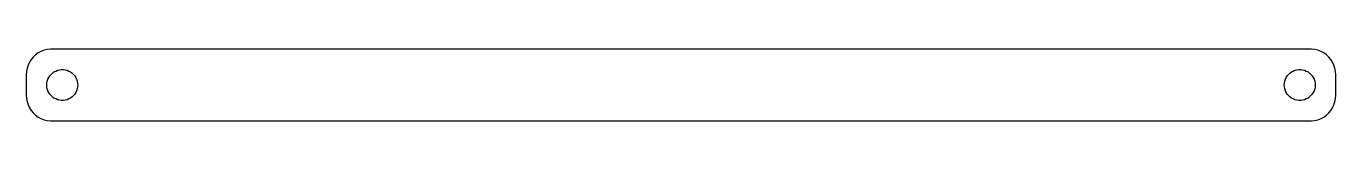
# Model space of a CAD drawing. Header units: metres. Extents: x -127 to 127, y -7 to 7.
import ezdxf

# ---------------------------------------------------------------- set-up
doc = ezdxf.new("R2010")
doc.units = ezdxf.units.M

msp = doc.modelspace()

# ---------------------------------------------------------------- linework, layer by layer
for p, q in [((-125.645, 5.42273), (-126.045, 4.93892)), ((-125.187, 5.85255), (-125.645, 5.42273)), ((-124.679, 6.22163), (-125.187, 5.85255)), ((-124.129, 6.52412), (-124.679, 6.22163)), ((-123.545, 6.75528), (-124.129, 6.52412)), ((-122.937, 6.91142), (-123.545, 6.75528)), ((-122.314, 6.99013), (-122.937, 6.91142)), ((122.314, 6.99013), (-122.314, 6.99013)), ((122.937, 6.91142), (122.314, 6.99013)), ((123.545, 6.75528), (122.937, 6.91142)), ((124.129, 6.52412), (123.545, 6.75528)), ((124.679, 6.22163), (124.129, 6.52412)), ((125.187, 5.85255), (124.679, 6.22163)), ((125.645, 5.42273), (125.187, 5.85255)), ((126.045, 4.93892), (125.645, 5.42273)), ((-126.961, 2.62666), (-127, 2)), ((-126.843, 3.24344), (-126.961, 2.62666)), ((-126.649, 3.84062), (-126.843, 3.24344)), ((-126.382, 4.40877), (-126.649, 3.84062)), ((-126.045, 4.93892), (-126.382, 4.40877)), ((-121.607, 2.53297), (-121.277, 2.71448)), ((-121.277, 2.71448), (-120.927, 2.85316)), ((-120.927, 2.85316), (-120.562, 2.94685)), ((-120.562, 2.94685), (-120.188, 2.99408)), ((-120.188, 2.99408), (-119.812, 2.99408)), ((-119.812, 2.99408), (-119.438, 2.94685)), ((-119.438, 2.94685), (-119.073, 2.85316)), ((-119.073, 2.85316), (-118.723, 2.71448)), ((-118.723, 2.71448), (-118.393, 2.53297)), ((118.393, 2.53297), (118.723, 2.71448)), ((118.723, 2.71448), (119.073, 2.85316)), ((119.073, 2.85316), (119.438, 2.94685)), ((119.438, 2.94685), (119.812, 2.99408)), ((119.812, 2.99408), (120.188, 2.99408)), ((120.188, 2.99408), (120.562, 2.94685)), ((120.562, 2.94685), (120.927, 2.85316)), ((120.927, 2.85316), (121.277, 2.71448)), ((121.277, 2.71448), (121.607, 2.53297)), ((126.382, 4.40877), (126.045, 4.93892)), ((126.649, 3.84062), (126.382, 4.40877)), ((126.843, 3.24344), (126.649, 3.84062)), ((126.961, 2.62666), (126.843, 3.24344)), ((127, 2), (126.961, 2.62666)), ((-127, 2), (-127, -2)), ((-123, 0), (-122.976, 0.375992)), ((-122.976, -0.375992), (-123, 0)), ((-122.976, 0.375992), (-122.906, 0.746063)), ((-122.906, 0.746063), (-122.789, 1.10437)), ((-122.789, 1.10437), (-122.629, 1.44525)), ((-122.629, 1.44525), (-122.427, 1.76335)), ((-122.427, 1.76335), (-122.187, 2.05363)), ((-122.187, 2.05363), (-121.912, 2.31154)), ((-121.912, 2.31154), (-121.607, 2.53297)), ((-118.393, 2.53297), (-118.088, 2.31154)), ((-118.088, 2.31154), (-117.813, 2.05363)), ((-117.813, 2.05363), (-117.573, 1.76335)), ((-117.573, 1.76335), (-117.371, 1.44525)), ((-117.371, 1.44525), (-117.211, 1.10437)), ((-117.211, 1.10437), (-117.094, 0.746063)), ((-117.094, 0.746063), (-117.024, 0.375992)), ((-117.024, 0.375992), (-117, 0)), ((-117, 0), (-117.024, -0.375992)), ((117, 0), (117.024, 0.375992)), ((117.024, -0.375992), (117, 0)), ((117.024, 0.375992), (117.094, 0.746063)), ((117.094, 0.746063), (117.211, 1.10437)), ((117.211, 1.10437), (117.371, 1.44525)), ((117.371, 1.44525), (117.573, 1.76335)), ((117.573, 1.76335), (117.813, 2.05363)), ((117.813, 2.05363), (118.088, 2.31154)), ((118.088, 2.31154), (118.393, 2.53297)), ((121.607, 2.53297), (121.912, 2.31154)), ((121.912, 2.31154), (122.187, 2.05363)), ((122.187, 2.05363), (122.427, 1.76335)), ((122.427, 1.76335), (122.629, 1.44525)), ((122.629, 1.44525), (122.789, 1.10437)), ((122.789, 1.10437), (122.906, 0.746063)), ((122.906, 0.746063), (122.976, 0.375992)), ((122.976, 0.375992), (123, 0)), ((123, 0), (122.976, -0.375992)), ((127, -2), (127, 2)), ((-127, -2), (-126.961, -2.62666)), ((-122.906, -0.746063), (-122.976, -0.375992)), ((-122.789, -1.10437), (-122.906, -0.746063)), ((-122.629, -1.44525), (-122.789, -1.10437)), ((-122.427, -1.76335), (-122.629, -1.44525)), ((-122.187, -2.05363), (-122.427, -1.76335)), ((-121.912, -2.31154), (-122.187, -2.05363)), ((-121.607, -2.53297), (-121.912, -2.31154)), ((-121.277, -2.71448), (-121.607, -2.53297)), ((-118.393, -2.53297), (-118.723, -2.71448)), ((-118.088, -2.31154), (-118.393, -2.53297)), ((-117.813, -2.05363), (-118.088, -2.31154)), ((-117.573, -1.76335), (-117.813, -2.05363)), ((-117.371, -1.44525), (-117.573, -1.76335)), ((-117.211, -1.10437), (-117.371, -1.44525)), ((-117.094, -0.746063), (-117.211, -1.10437)), ((-117.024, -0.375992), (-117.094, -0.746063)), ((117.094, -0.746063), (117.024, -0.375992)), ((117.211, -1.10437), (117.094, -0.746063)), ((117.371, -1.44525), (117.211, -1.10437)), ((117.573, -1.76335), (117.371, -1.44525)), ((117.813, -2.05363), (117.573, -1.76335)), ((118.088, -2.31154), (117.813, -2.05363)), ((118.393, -2.53297), (118.088, -2.31154)), ((118.723, -2.71448), (118.393, -2.53297)), ((121.607, -2.53297), (121.277, -2.71448)), ((121.912, -2.31154), (121.607, -2.53297)), ((122.187, -2.05363), (121.912, -2.31154)), ((122.427, -1.76335), (122.187, -2.05363)), ((122.629, -1.44525), (122.427, -1.76335)), ((122.789, -1.10437), (122.629, -1.44525)), ((122.906, -0.746063), (122.789, -1.10437)), ((122.976, -0.375992), (122.906, -0.746063)), ((126.961, -2.62666), (127, -2)), ((-126.961, -2.62666), (-126.843, -3.24344)), ((-126.843, -3.24344), (-126.649, -3.84062)), ((-126.649, -3.84062), (-126.382, -4.40877)), ((-126.382, -4.40877), (-126.045, -4.93892)), ((-126.045, -4.93892), (-125.645, -5.42273)), ((-120.927, -2.85316), (-121.277, -2.71448)), ((-120.562, -2.94685), (-120.927, -2.85316)), ((-120.188, -2.99408), (-120.562, -2.94685)), ((-119.812, -2.99408), (-120.188, -2.99408)), ((-119.438, -2.94685), (-119.812, -2.99408)), ((-119.073, -2.85316), (-119.438, -2.94685)), ((-118.723, -2.71448), (-119.073, -2.85316)), ((119.073, -2.85316), (118.723, -2.71448)), ((119.438, -2.94685), (119.073, -2.85316)), ((119.812, -2.99408), (119.438, -2.94685)), ((120.188, -2.99408), (119.812, -2.99408)), ((120.562, -2.94685), (120.188, -2.99408)), ((120.927, -2.85316), (120.562, -2.94685)), ((121.277, -2.71448), (120.927, -2.85316)), ((125.645, -5.42273), (126.045, -4.93892)), ((126.045, -4.93892), (126.382, -4.40877)), ((126.382, -4.40877), (126.649, -3.84062)), ((126.649, -3.84062), (126.843, -3.24344)), ((126.843, -3.24344), (126.961, -2.62666)), ((-125.645, -5.42273), (-125.187, -5.85255)), ((-125.187, -5.85255), (-124.679, -6.22163)), ((-124.679, -6.22163), (-124.129, -6.52412)), ((-124.129, -6.52412), (-123.545, -6.75528)), ((-123.545, -6.75528), (-122.937, -6.91142)), ((-122.937, -6.91142), (-122.314, -6.99013)), ((-122.314, -6.99013), (122.314, -6.99013)), ((122.314, -6.99013), (122.937, -6.91142)), ((122.937, -6.91142), (123.545, -6.75528)), ((123.545, -6.75528), (124.129, -6.52412)), ((124.129, -6.52412), (124.679, -6.22163)), ((124.679, -6.22163), (125.187, -5.85255)), ((125.187, -5.85255), (125.645, -5.42273))]:
    msp.add_line(p, q)

doc.saveas('drawing.dxf')
